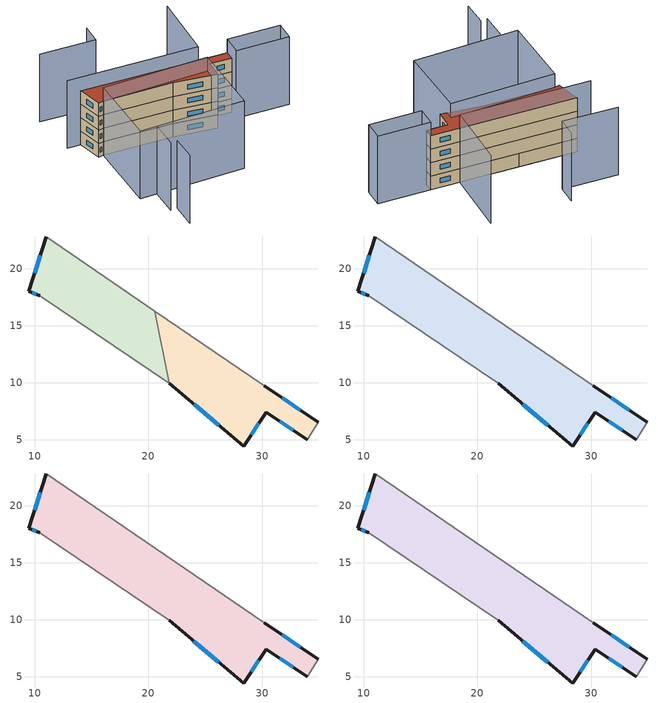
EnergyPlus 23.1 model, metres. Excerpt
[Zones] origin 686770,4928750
48478573da81f263_F0_dwelling_0
 floor ground (EU_floor_Construction): 30.16,9.72 34.91,6.51 33.93,5 30.33,7.4 28.35,4.43 21.83,9.93 20.56,16.27 z0
 wall outside (EU_wall_Construction): 21.83,9.93 28.35,4.43 30.33,7.4 33.93,5 / 34.91,6.51 30.16,9.72 z0:3
 wall adiabatic (EU_wall_Construction): 30.16,9.72 20.56,16.27 / 33.93,5 34.91,6.51 z0:3
 wall to 48478573da81f263_F0_dwelling_1 (EU_wall_Construction): 20.56,16.27 21.83,9.93 z0:3
 window (EU_Window_Construction): 29.01,5.42 29.67,6.41 / 24,8.1 26.18,6.26 / 33.33,7.58 31.74,8.65 / 31.53,6.6 32.73,5.8 z1:2
48478573da81f263_F0_dwelling_1
 floor ground (EU_floor_Construction): 20.56,16.27 21.83,9.93 21.81,9.95 10.46,17.63 9.48,18.02 11.01,22.79 z0
 wall outside (EU_wall_Construction): 11.01,22.79 9.48,18.02 10.46,17.63 z0:3
 wall adiabatic (EU_wall_Construction): 20.56,16.27 11.01,22.79 / 10.46,17.63 21.81,9.95 21.83,9.93 z0:3
 window (EU_Window_Construction): 10.5,21.2 9.99,19.61 / 9.81,17.89 10.13,17.76 z1:2
48478573da81f263_F1_dwelling_0
 floor to 48478573da81f263_F0_dwelling_0 (EU_floor_Construction): 30.16,9.72 34.91,6.51 33.93,5 30.33,7.4 28.35,4.43 21.83,9.93 20.56,16.27 z3
 floor to 48478573da81f263_F0_dwelling_1 (EU_floor_Construction): 20.56,16.27 21.83,9.93 21.81,9.95 10.46,17.63 9.48,18.02 11.01,22.79 z3
 wall outside (EU_wall_Construction): 21.81,9.95 28.35,4.43 30.33,7.4 33.93,5 / 11.01,22.79 9.48,18.02 10.46,17.63 / 34.91,6.51 30.16,9.72 z3:6
 wall adiabatic (EU_wall_Construction): 10.46,17.63 21.81,9.95 / 30.16,9.72 11.01,22.79 / 33.93,5 34.91,6.51 z3:6
 window (EU_Window_Construction): 29.01,5.42 29.67,6.41 / 23.99,8.11 26.17,6.27 / 9.81,17.89 10.13,17.76 / 10.5,21.2 9.99,19.61 / 33.33,7.58 31.74,8.65 / 31.53,6.6 32.73,5.8 z4:5
48478573da81f263_F2_dwelling_0
 floor to 48478573da81f263_F1_dwelling_0 (EU_floor_Construction): 30.16,9.72 34.91,6.51 33.93,5 30.33,7.4 28.35,4.43 21.81,9.95 10.46,17.63 9.48,18.02 11.01,22.79 z6
 wall outside (EU_wall_Construction): 21.81,9.95 28.35,4.43 30.33,7.4 33.93,5 / 11.01,22.79 9.48,18.02 10.46,17.63 / 34.91,6.51 30.16,9.72 z6:9
 wall adiabatic (EU_wall_Construction): 10.46,17.63 21.81,9.95 / 30.16,9.72 11.01,22.79 / 33.93,5 34.91,6.51 z6:9
 window (EU_Window_Construction): 29.01,5.42 29.67,6.41 / 23.99,8.11 26.17,6.27 / 9.81,17.89 10.13,17.76 / 10.5,21.2 9.99,19.61 / 33.33,7.58 31.74,8.65 / 31.53,6.6 32.73,5.8 z7:8
48478573da81f263_F3_dwelling_0
 floor to 48478573da81f263_F2_dwelling_0 (EU_floor_Construction): 30.16,9.72 34.91,6.51 33.93,5 30.33,7.4 28.35,4.43 21.81,9.95 10.46,17.63 9.48,18.02 11.01,22.79 z9
 wall outside (EU_wall_Construction): 21.81,9.95 28.35,4.43 30.33,7.4 33.93,5 / 11.01,22.79 9.48,18.02 10.46,17.63 / 34.91,6.51 30.16,9.72 z9:12
 wall adiabatic (EU_wall_Construction): 10.46,17.63 21.81,9.95 / 30.16,9.72 11.01,22.79 / 33.93,5 34.91,6.51 z9:12
 window (EU_Window_Construction): 29.01,5.42 29.67,6.41 / 23.99,8.11 26.17,6.27 / 9.81,17.89 10.13,17.76 / 10.5,21.2 9.99,19.61 / 33.33,7.58 31.74,8.65 / 31.53,6.6 32.73,5.8 z10:11
 roof outside (EU_roof_Construction): 33.93,5 34.91,6.51 30.16,9.72 11.01,22.79 9.48,18.02 10.46,17.63 21.81,9.95 28.35,4.43 30.33,7.4 z12
shading: 0.89,-6.58 3.55,-2.32 / 2.44,-1.64 5.47,3.21 / 37.93,21.08 30.17,9.71 / 30.17,9.71 8.8,24.3 / 24.49,29.82 22.23,26.55 / 22.23,26.55 13.23,32.78 / 41.47,-2.51 32.76,3.28 / 32.76,3.28 34.91,6.51 / 34.91,6.51 43.62,0.72 / 43.62,0.72 41.47,-2.51 / 20.34,-6.05 2.6,4.93 / 2.6,4.93 10.46,17.63 / 10.46,17.63 28.2,6.65 / 28.2,6.65 20.34,-6.05 z0:15
[Building]
EU S2 Campaign: North Axis=0; Terrain=City; Solar Distribution=FullExterior
[Site:Location]
Bologna: Latitude=44.5; Longitude=11.25; Time Zone=1; Elevation=37
[SizingPeriod:WeatherFileDays]
AnnualSizingPeriod: Begin Month=1; Begin Day of Month=1; End Month=12; End Day of Month=31; Day of Week for Start Day=Monday; Use Weather File Daylight Saving Period=No; Use Weather File Rain and Snow Indicators=No
[MATERIAL]
EU_InternalMass_Material: Roughness=MediumRough; Thickness=0.1; Conductivity=1; Density=1800; Specific Heat=900; Thermal Absorptance=0.9; Solar Absorptance=0.7; Visible Absorptance=0.7
[MATERIAL:NOMASS] Roughness=MediumRough; Thermal Absorptance=0.9; Solar Absorptance=0.7; Visible Absorptance=0.7
Name | Thermal Resistance
EU_wall_NoMass | 0.937881
EU_roof_NoMass | 0.548572
EU_floor_NoMass | 0.71348
[WINDOWMATERIAL:SIMPLEGLAZINGSYSTEM]
EU_Window_SimpleGlazing: UFactor=4.25633; Solar Heat Gain Coefficient=0.85; Visible Transmittance=0.85
[CONSTRUCTION]
EU_wall_Construction: EU_wall_NoMass
EU_roof_Construction: EU_roof_NoMass
EU_floor_Construction: EU_floor_NoMass
EU_InternalMass_Construction: EU_InternalMass_Material
EU_Window_Construction: EU_Window_SimpleGlazing
[ZONE] Type=1; Multiplier=1; Ceiling Height=autocalculate; Floor Area=autocalculate; Part of Total Floor Area=Yes
Name | Volume
48478573da81f263_F0_dwelling_0 | 180.571
48478573da81f263_F1_dwelling_0 | 361.137
48478573da81f263_F2_dwelling_0; 48478573da81f263_F3_dwelling_0 | 361.14
48478573da81f263_F0_dwelling_1 | 180.57
[INTERNALMASS] Construction=EU_InternalMass_Construction
Name | Zone or ZoneList | Surface Area
48478573da81f263_F0_dwelling_0_EU_InternalMass | 48478573da81f263_F0_dwelling_0 | 60.1902
48478573da81f263_F0_dwelling_1_EU_InternalMass | 48478573da81f263_F0_dwelling_1 | 60.1896
48478573da81f263_F1_dwelling_0_EU_InternalMass | 48478573da81f263_F1_dwelling_0 | 120.38
48478573da81f263_F2_dwelling_0_EU_InternalMass | 48478573da81f263_F2_dwelling_0 | 120.38
48478573da81f263_F3_dwelling_0_EU_InternalMass | 48478573da81f263_F3_dwelling_0 | 120.38
[OTHEREQUIPMENT] Fuel Type=Electricity; Design Level Calculation Method=Watts/Area; Power per Zone Floor Area=1; Fraction Latent=0; Fraction Radiant=0; Fraction Lost=0; Carbon Dioxide Generation Rate=0; EndUse Subcategory=EU_Step8_InternalGains
Name | Zone or ZoneList or Space or SpaceList | Schedule
EU_Step8_InternalGain_48478573da81f263_F0_dwelling_0_f000 | 48478573da81f263_F0_dwelling_0 | EU_Step8_GainSchedule_48478573da81f263_F0_dwelling_0_f000
EU_Step8_InternalGain_48478573da81f263_F0_dwelling_1_f000 | 48478573da81f263_F0_dwelling_1 | EU_Step8_GainSchedule_48478573da81f263_F0_dwelling_1_f000
EU_Step8_InternalGain_48478573da81f263_F1_dwelling_0_f000 | 48478573da81f263_F1_dwelling_0 | EU_Step8_GainSchedule_48478573da81f263_F1_dwelling_0_f000
EU_Step8_InternalGain_48478573da81f263_F2_dwelling_0_f000 | 48478573da81f263_F2_dwelling_0 | EU_Step8_GainSchedule_48478573da81f263_F2_dwelling_0_f000
EU_Step8_InternalGain_48478573da81f263_F3_dwelling_0_f000 | 48478573da81f263_F3_dwelling_0 | EU_Step8_GainSchedule_48478573da81f263_F3_dwelling_0_f000
[ZONEVENTILATION:DESIGNFLOWRATE] Schedule=EU_AlwaysOn; Design Flow Rate Calculation Method=AirChanges/Hour; Air Changes per Hour=0.687892; Ventilation Type=Natural; Fan Pressure Rise=0; Fan Total Efficiency=1; Constant Term Coefficient=1; Temperature Term Coefficient=0; Velocity Term Coefficient=0; Velocity Squared Term Coefficient=0; Minimum Indoor Temperature=-100; Maximum Indoor Temperature=100; Delta Temperature=-100; Minimum Outdoor Temperature=-100; Maximum Outdoor Temperature=100; Maximum Wind Speed=40
Name | Zone or ZoneList or Space or SpaceList
EU_ConstantAir_48478573da81f263_F0_dwelling_0 | 48478573da81f263_F0_dwelling_0
EU_ConstantAir_48478573da81f263_F0_dwelling_1 | 48478573da81f263_F0_dwelling_1
EU_ConstantAir_48478573da81f263_F1_dwelling_0 | 48478573da81f263_F1_dwelling_0
EU_ConstantAir_48478573da81f263_F2_dwelling_0 | 48478573da81f263_F2_dwelling_0
EU_ConstantAir_48478573da81f263_F3_dwelling_0 | 48478573da81f263_F3_dwelling_0
[HVACTEMPLATE:THERMOSTAT] Constant Heating Setpoint=20; Constant Cooling Setpoint=50
EU_HeatOnly_48478573da81f263_F0_dwelling_0; EU_HeatOnly_48478573da81f263_F0_dwelling_1; EU_HeatOnly_48478573da81f263_F1_dwelling_0; EU_HeatOnly_48478573da81f263_F2_dwelling_0; EU_HeatOnly_48478573da81f263_F3_dwelling_0
[HVACTEMPLATE:ZONE:IDEALLOADSAIRSYSTEM] System Availability Schedule=EU_AlwaysOn; Maximum Heating Supply Air Temperature=50; Minimum Cooling Supply Air Temperature=13; Maximum Heating Supply Air Humidity Ratio=0.0156; Minimum Cooling Supply Air Humidity Ratio=0.0077; Heating Limit=NoLimit; Cooling Limit=NoLimit; Heating Availability Schedule=EU_AlwaysOn; Cooling Availability Schedule=EU_CoolingOff; Dehumidification Control Type=ConstantSensibleHeatRatio; Cooling Sensible Heat Ratio=0.7; Dehumidification Setpoint=60; Humidification Control Type=None; Humidification Setpoint=30; Outdoor Air Method=None; Outdoor Air Flow Rate per Person=0.00944; Outdoor Air Flow Rate per Zone Floor Area=0; Outdoor Air Flow Rate per Zone=0; Demand Controlled Ventilation Type=None; Outdoor Air Economizer Type=NoEconomizer; Heat Recovery Type=None; Sensible Heat Recovery Effectiveness=0.7; Latent Heat Recovery Effectiveness=0.65
Name | Template Thermostat
48478573da81f263_F0_dwelling_0 | EU_HeatOnly_48478573da81f263_F0_dwelling_0
48478573da81f263_F0_dwelling_1 | EU_HeatOnly_48478573da81f263_F0_dwelling_1
48478573da81f263_F1_dwelling_0 | EU_HeatOnly_48478573da81f263_F1_dwelling_0
48478573da81f263_F2_dwelling_0 | EU_HeatOnly_48478573da81f263_F2_dwelling_0
48478573da81f263_F3_dwelling_0 | EU_HeatOnly_48478573da81f263_F3_dwelling_0
[SIZING:ZONE] Zone Cooling Design Supply Air Temperature Input Method=SupplyAirTemperature; Zone Cooling Design Supply Air Temperature=13; Zone Heating Design Supply Air Temperature Input Method=SupplyAirTemperature; Zone Heating Design Supply Air Temperature=50; Zone Cooling Design Supply Air Humidity Ratio=0.008; Zone Heating Design Supply Air Humidity Ratio=0.008; Cooling Design Air Flow Method=DesignDay; Cooling Design Air Flow Rate=0; Cooling Minimum Air Flow per Zone Floor Area=0.000762; Cooling Minimum Air Flow=0; Cooling Minimum Air Flow Fraction=0.2; Heating Design Air Flow Method=DesignDay; Heating Design Air Flow Rate=0; Heating Maximum Air Flow per Zone Floor Area=0.002032; Heating Maximum Air Flow=0.141576; Heating Maximum Air Flow Fraction=0.3; Account for Dedicated Outdoor Air System=No; Dedicated Outdoor Air System Control Strategy=NeutralSupplyAir; Dedicated Outdoor Air Low Setpoint Temperature for Design=autosize; Dedicated Outdoor Air High Setpoint Temperature for Design=autosize; Zone Load Sizing Method=Sensible Load Only No Latent Load; Zone Latent Cooling Design Supply Air Humidity Ratio Input Method=HumidityRatioDifference; Zone Cooling Design Supply Air Humidity Ratio Difference=0.005; Zone Latent Heating Design Supply Air Humidity Ratio Input Method=HumidityRatioDifference; Zone Humidification Design Supply Air Humidity Ratio Difference=0.005
48478573da81f263_F0_dwelling_0; 48478573da81f263_F0_dwelling_1; 48478573da81f263_F1_dwelling_0; 48478573da81f263_F2_dwelling_0; 48478573da81f263_F3_dwelling_0
[SCHEDULE:CONSTANT]
Name | Hourly Value
EU_AlwaysOn | 1
EU_CoolingOff | 0
[SCHEDULE:FILE] Column Number=1; Rows to Skip at Top=0; Number of Hours of Data=8760; Column Separator=Comma; Interpolate to Timestep=No; Minutes per Item=60; Adjust Schedule for Daylight Savings=Yes
Name | File
EU_Step8_GainSchedule_48478573da81f263_F0_dwelling_0_f000 | ../../schedules/48478573da81f263/48478573da81f263_F0_dwelling_0_f000_gain.csv
EU_Step8_GainSchedule_48478573da81f263_F0_dwelling_1_f000 | ../../schedules/48478573da81f263/48478573da81f263_F0_dwelling_1_f000_gain.csv
EU_Step8_GainSchedule_48478573da81f263_F1_dwelling_0_f000 | ../../schedules/48478573da81f263/48478573da81f263_F1_dwelling_0_f000_gain.csv
EU_Step8_GainSchedule_48478573da81f263_F2_dwelling_0_f000 | ../../schedules/48478573da81f263/48478573da81f263_F2_dwelling_0_f000_gain.csv
EU_Step8_GainSchedule_48478573da81f263_F3_dwelling_0_f000 | ../../schedules/48478573da81f263/48478573da81f263_F3_dwelling_0_f000_gain.csv
